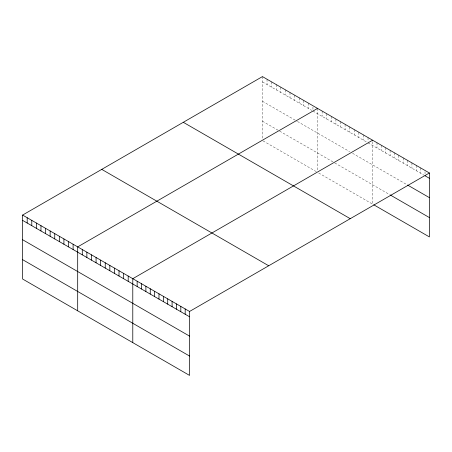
<?xml version="1.0" encoding="UTF-8"?>
<svg xmlns="http://www.w3.org/2000/svg" width="452" height="452" viewBox="0 0 452 452"><rect width="100%" height="100%" fill="white"/><g stroke="black" fill="none" stroke-linecap="round" stroke-linejoin="round"><path stroke-width="0.34" stroke-dasharray="2.26 1.69" d="M262.448 81.902L311.801 110.395M312.953 111.062L367.47 142.538M368.047 142.866L423.942 175.139M262.448 101.254L296.879 121.13M297.456 121.464L349.678 151.618M352.549 153.273L407.02 184.721M262.448 121.187L279.093 130.797M279.664 131.131L334.186 162.607M334.757 162.94L389.556 194.575M263.019 140.871L316.394 171.687M318.688 173.009L372.634 204.157L372.634 140.21M425.033 171.788L425.033 173.783M420.665 167.941L420.665 173.252M416.303 165.421L416.303 170.726M411.936 162.901L411.936 168.206M407.568 160.381L407.568 165.686M403.201 157.861L403.201 163.166M398.833 155.341L398.833 160.646M394.466 152.816L394.466 158.127M390.104 150.296L390.104 155.601M385.737 147.776L385.737 153.081M381.369 145.256L381.369 150.561M377.002 142.736L377.002 148.041M368.047 137.561L368.047 141.544M363.453 134.911L363.453 140.216M358.865 132.261L358.865 137.566M354.272 129.611L354.272 134.916M349.678 126.961L349.678 132.266M345.091 124.311L345.091 129.617M340.497 121.656L340.497 126.967M335.909 119.006L335.909 124.311M331.316 116.356L331.316 121.661M326.723 113.706L326.723 119.012M322.135 111.056L322.135 116.362M317.541 108.407L317.541 170.969M312.953 107.079L312.953 110.395M308.36 103.101L308.36 108.412M303.767 100.451L303.767 105.757M299.179 97.801L299.179 103.107M294.585 95.152L294.585 100.457M289.998 92.502L289.998 97.807M285.404 89.852L285.404 95.157M280.811 87.196L280.811 92.507M276.223 84.547L276.223 89.852M271.629 81.897L271.629 87.202M267.042 79.247L267.042 84.552M262.448 76.597L262.448 139.159"/><path stroke-width="0.68" d="M429.4 172.986L189.552 311.462L189.552 375.403L22.6 279.014L22.6 215.073L262.448 76.597L429.4 172.986L429.4 236.927L373.731 204.784M317.541 108.407L77.693 246.877L77.693 310.823M372.634 140.21L132.786 278.686L132.786 342.633M425.033 175.772L429.4 178.291M407.568 185.037L429.4 197.643M390.104 194.891L429.4 217.582M183.297 122.294L350.249 218.683M101.751 169.376L268.703 265.765M22.6 215.073L189.552 311.462M22.6 220.378L189.552 316.767M22.6 239.729L189.552 336.118M22.6 259.663L189.552 356.052M185.184 308.936L185.184 314.247M180.817 306.416L180.817 311.722M176.455 303.897L176.455 309.202M172.088 301.377L172.088 306.682M167.72 298.857L167.72 304.162M163.353 296.337L163.353 301.642M158.985 293.811L158.985 299.122M154.624 291.291L154.624 296.597M150.256 288.772L150.256 294.077M145.889 286.252L145.889 291.557M141.521 283.732L141.521 289.037M137.154 281.206L137.154 286.517M128.198 276.036L128.198 281.342M123.605 273.387L123.605 278.692M119.017 270.737L119.017 276.042M114.424 268.087L114.424 273.392M109.83 265.437L109.83 270.742M105.243 262.781L105.243 268.092M100.649 260.132L100.649 265.437M96.061 257.482L96.061 262.787M91.468 254.832L91.468 260.137M86.874 252.182L86.874 257.487M82.287 249.532L82.287 254.838M73.105 244.227L73.105 249.532M68.512 241.577L68.512 246.882M63.918 238.927L63.918 244.233M59.331 236.277L59.331 241.583M54.737 233.627L54.737 238.933M50.149 230.978L50.149 236.283M45.556 228.322L45.556 233.633M40.962 225.672L40.962 230.978M36.375 223.022L36.375 228.328M31.781 220.373L31.781 225.678M27.193 217.723L27.193 223.028"/></g></svg>
